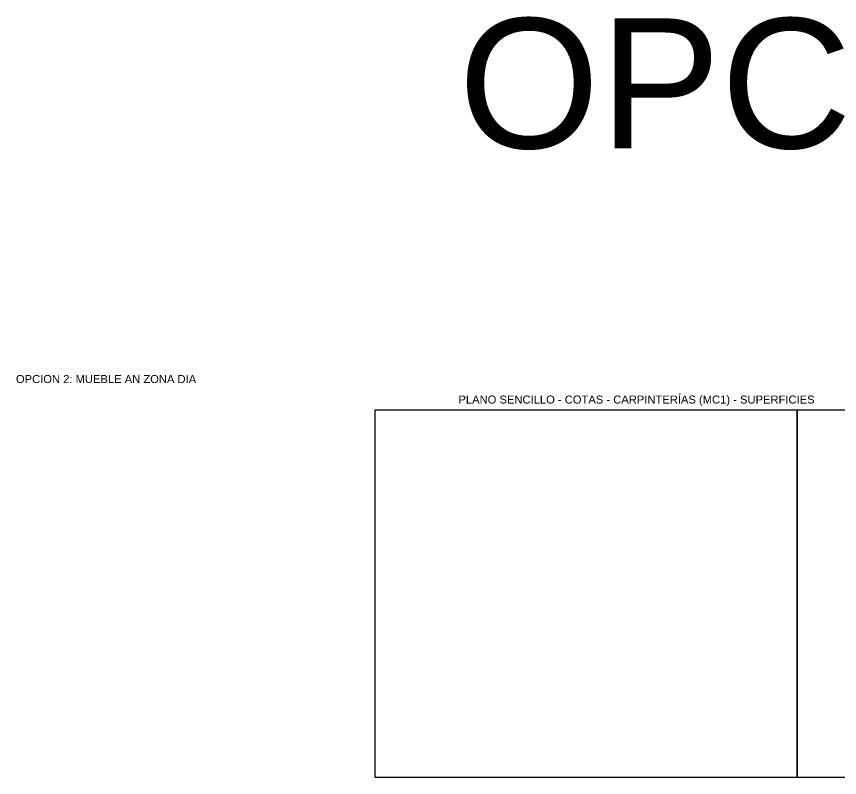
# Model space of a CAD drawing. Header units: metres. Extents: x -92 to 671, y -42 to 91.
# Drawn here: x 10.9 to 62.3, y 41.5 to 89.1 of the extents above; entities that cross this region are included whole.
import ezdxf

# ---------------------------------------------------------------- set-up
doc = ezdxf.new("R2010")
doc.units = ezdxf.units.M
doc.layers.add('01Texto 1', color=220, linetype='Continuous')
doc.styles.get("Standard").update_dxf_attribs({"font": 'arial.ttf'})

msp = doc.modelspace()

# ---------------------------------------------------------------- linework, layer by layer
at = {"layer": '01Texto 1'}
for points in [[(33.273, 64.495), (59.608, 64.495), (59.608, 41.528), (33.273, 41.528)], [(59.608, 64.495), (80.864, 64.495), (80.864, 41.528), (59.608, 41.528)]]:
    msp.add_lwpolyline(points, close=True, dxfattribs=at)

# ---------------------------------------------------------------- texts
at = {"layer": '01Texto 1', "attachment_point": 1}
for s, width, gutter_width, insert, char_height in [('{\\C6;\\c16711935;OPCION 2 -MUEBLE ZONA DIA -10}', 220.70624, 202.81, (38.465, 88.959), 8.11242), ('{\\C6;\\c16711935;OPCION 2: MUEBLE AN ZONA DIA }', 28.52581, 12.5, (10.836, 66.676), 0.5), ('{\\C6;\\c16711935;PLANO SENCILLO - COTAS - CARPINTERÍAS (MC1) - SUPERFICIES}', 28.52581, 12.5, (38.465, 65.395), 0.5)]:
    msp.add_mtext_dynamic_manual_height_columns(s, width=width, gutter_width=gutter_width, heights=[0], dxfattribs=dict(at, insert=insert, char_height=char_height))

doc.saveas('drawing.dxf')
